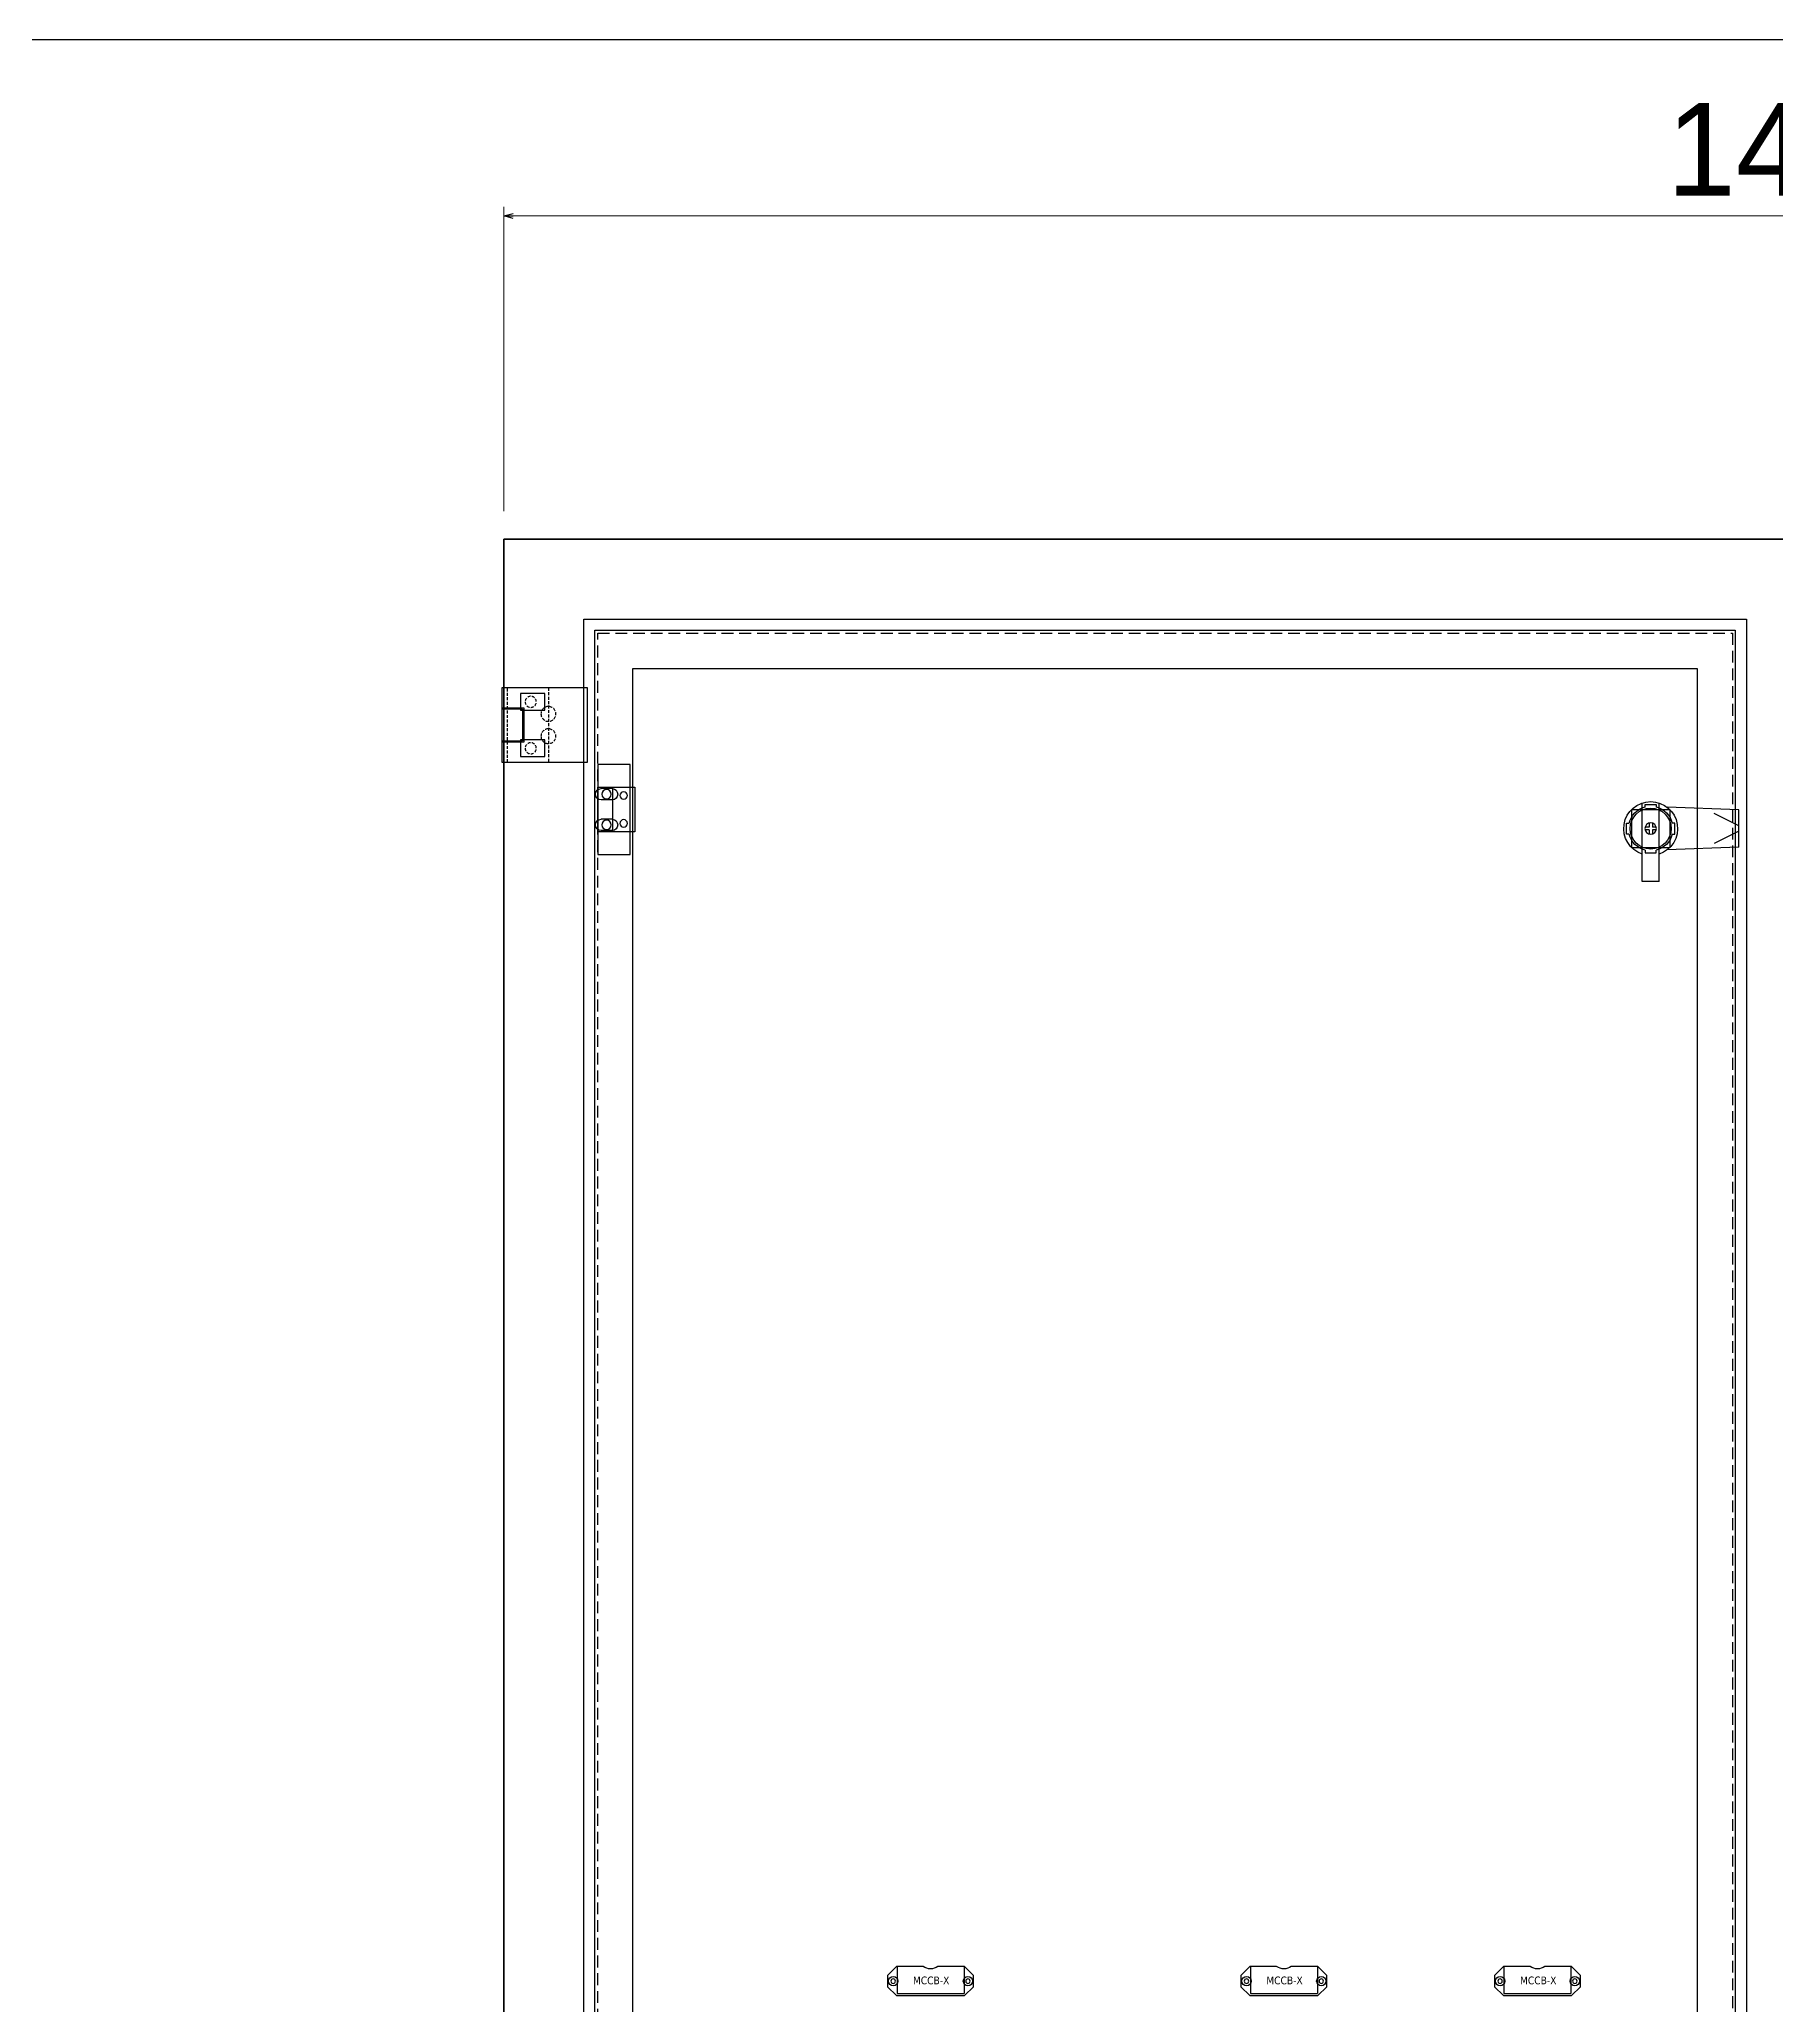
# Model space of a CAD drawing. Header units: millimetres. Extents: x 0 to 6325, y 0 to 4472.
# Drawn here: x 1735 to 2670, y 3415 to 4472 of the extents above; entities that cross this region are included whole.
import ezdxf
from ezdxf.enums import TextEntityAlignment as Align

# ---------------------------------------------------------------- set-up
doc = ezdxf.new("R2010")
doc.units = ezdxf.units.MM
doc.linetypes.add('HIDDEN2', pattern=[4.7625, 3.175, -1.5875])
doc.linetypes.add('HIDDENX2', pattern=[19.05, 12.7, -6.35])
for name, color, linetype in [('DIM', 253, 'Continuous'), ('HEATER', 1, 'Continuous'), ('KICHTHUOC', 8, 'Continuous'), ('Text', 4, 'Continuous')]:
    doc.layers.add(name, color=color, linetype=linetype)
doc.styles.add('Arial', font='arial.ttf')
doc.styles.add('Tahoma (Input Text)', font='tahoma.ttf')
doc.dimstyles.new('CNC', dxfattribs={"dimtxt": 50, "dimasz": 5, "dimexe": 5, "dimexo": 15, "dimgap": 10, "dimtad": 1, "dimdec": 0, "dimtxsty": 'Standard', "dimblk": 'OPEN30', "dimcen": 10, "dimclrd": 5, "dimclre": 5, "dimclrt": 3, "dimazin": 3, "dimtfac": 1, "dimtdec": 0, "dimtmove": 0, "dimatfit": 3, "dimldrblk": 'ARCHTICK', "dimlwd": 9, "dimlwe": 9})

# ---------------------------------------------------------------- blocks, each defined once
blk = doc.blocks.new('*D8')
at = {"color": 0, "linetype": 'ByBlock', "lineweight": -2}
for p, q in [((1985.3, 4377.1), (1990.3, 4378.4)), ((3380.3, 4378.4), (3385.3, 4377.1)), ((1990.3, 4375.8), (1985.3, 4377.1)), ((1985.3, 4377.1), (1990.3, 4377.1)), ((3385.3, 4377.1), (3380.3, 4375.8)), ((3385.3, 4377.1), (3380.3, 4377.1))]:
    blk.add_line(p, q, dxfattribs=at)
at = {"layer": 'Defpoints', "color": 0, "ltscale": 0.5, "transparency": 16777216}
for p in [(3385.3, 4377.1), (1985.3, 4203.2), (3385.3, 4203.2)]:
    blk.add_point(p, dxfattribs=at)
at = {"layer": 'DIM', "color": 5, "lineweight": 9, "ltscale": 0.5, "transparency": 16777216}
for p, q in [((1985.3, 4218.2), (1985.3, 4382.1)), ((3385.3, 4218.2), (3385.3, 4382.1)), ((1990.3, 4377.1), (3380.3, 4377.1))]:
    blk.add_line(p, q, dxfattribs=at)
at = {"layer": 'DIM', "color": 3, "ltscale": 0.5, "transparency": 16777216, "insert": (2685.3, 4412.6), "char_height": 50, "attachment_point": 5}
blk.add_mtext('1400', dxfattribs=at)
blk = doc.blocks.new('_ArchTick')
at = {"color": 0, "const_width": 0.15}
blk.add_lwpolyline([(-0.5, -0.5), (0.5, 0.5)], dxfattribs=at)
blk = doc.blocks.new('_Open30')
at = {"color": 0, "linetype": 'ByBlock', "lineweight": -2}
for p, q in [((-1, 0.27), (0, 0)), ((0, 0), (-1, -0.27)), ((0, 0), (-1, 0))]:
    blk.add_line(p, q, dxfattribs=at)
blk = doc.blocks.new('HL044-1.3-C')
at = {"color": 1, "linetype": 'HIDDEN2', "ltscale": 0.5}
for p, q in [((-25, 40), (-25, 0)), ((-3, 0), (-3, 40))]:
    blk.add_line(p, q, dxfattribs=at)
at = {"color": 1}
for p, q in [((-12, 29), (0, 29)), ((-12, 11), (-12, 29)), ((-11, 28.5), (0, 28.5)), ((-11, 28.5), (-11, 11.5)), ((0, 11), (-12, 11)), ((0, 11.5), (-11, 11.5))]:
    blk.add_line(p, q, dxfattribs=at)
blk.add_lwpolyline([(-46, 40), (0, 40), (0, 0), (-46, 0)], close=True, dxfattribs=at)
at = {"color": 1, "linetype": 'HIDDEN2', "ltscale": 0.5}
for centre, radius in [((-15.5, 32.5), 3), ((-25, 26), 4), ((-25, 14), 4), ((-15.5, 7.5), 3)]:
    blk.add_circle(centre, radius, dxfattribs=at)
blk = doc.blocks.new('ovan6x9')
at = {"color": 2}
for p, q in [((2, 6), (8, 6)), ((2, 0), (8, 0))]:
    blk.add_line(p, q, dxfattribs=at)
for centre, start, end in [((2, 3), 90, 270), ((8, 3), 270, 90)]:
    blk.add_arc(centre, 3, start, end, dxfattribs=at)
blk = doc.blocks.new('HL036-1-1')
at = {"color": 1}
blk.add_line((9.5, 36.2), (9.5, 12.2), dxfattribs=at)
for points in [[(0, 48.5), (17.5, 48.5), (17.5, 0), (0, 0)], [(-2.5, 12.2), (17.5, 12.2), (17.5, 36.2), (-2.5, 36.2)]]:
    blk.add_lwpolyline(points, close=True, dxfattribs=at)
for centre, radius in [((3.5, 31.8), 2), ((12.7, 32.5), 2.5), ((3.5, 16.8), 2), ((12.7, 16), 2.5)]:
    blk.add_circle(centre, radius, dxfattribs=at)
blk = doc.blocks.new('SDGFGHGHG')
at = {"layer": 'HEATER'}
for p, q in [((860892.9, 570780.5), (860931.6, 570782)), ((860892.9, 570760.5), (860892.9, 570780.5)), ((860935.9, 570742), (860935.9, 570784.3)), ((860944.9, 570742), (860944.9, 570784.3)), ((860892.9, 570771.9), (860906.3, 570778.7)), ((860937.5, 570771.3), (860939.5, 570771.3)), ((860937.5, 570769.8), (860939.5, 570769.8)), ((860939.5, 570773.5), (860939.5, 570771.3)), ((860939.5, 570769.8), (860939.5, 570767.6)), ((860941.3, 570773.5), (860941.3, 570771.3)), ((860941.3, 570771.3), (860943.4, 570771.3)), ((860941.3, 570769.8), (860941.3, 570767.6)), ((860941.3, 570769.8), (860943.4, 570769.8)), ((860892.9, 570769.1), (860906.3, 570762.4)), ((860892.9, 570760.5), (860931.6, 570759.1)), ((860935.9, 570742), (860944.9, 570742))]:
    blk.add_line(p, q, dxfattribs=at)
blk.add_circle((860940.4, 570770.5), 3.08, dxfattribs=at)
blk.add_arc((860940.4, 570770.5), 14.5, 288.08, 251.92, dxfattribs=at)
blk = doc.blocks.new('SĐFHGGH')
at = {"layer": 'HEATER'}
for points in [[(860943.4, 570717), (860943.4, 570718.4), (860937.4, 570718.4), (860937.4, 570717)], [(860928.8, 570702.4), (860927.4, 570702.4), (860927.4, 570708.4), (860928.8, 570708.4)], [(860952.1, 570702.4), (860953.4, 570702.4), (860953.4, 570708.4), (860952.1, 570708.4)], [(860943.4, 570693.8), (860943.4, 570692.4), (860937.4, 570692.4), (860937.4, 570693.8)]]:
    blk.add_lwpolyline(points, dxfattribs=at)
for start, end in [(104.4775, 165.5225), (14.4775, 75.5225), (194.4775, 255.5225), (284.4775, 345.5225)]:
    blk.add_arc((860940.4, 570705.4), 12, start, end, dxfattribs=at)
blk = doc.blocks.new('MS722')
for name, p in [('SDGFGHGHG', (-860940.4, -570770.5)), ('SĐFHGGH', (-860940.4, -570705.4))]:
    blk.add_blockref(name, p)
blk = doc.blocks.new('hvnhgjghj')
at = {"layer": 'KICHTHUOC', "color": 95}
for p, q in [((-8611.8, 37566.3), (-8603.8, 37574.3)), ((-8611.8, 37556.3), (-8611.8, 37566.3)), ((-8603.8, 37574.3), (-8579.8, 37574.3)), ((-8603.3, 37574.3), (-8603.3, 37550.3)), ((-8566.8, 37574.3), (-8542.8, 37574.3)), ((-8543.3, 37574.3), (-8543.3, 37550.3)), ((-8542.8, 37574.3), (-8534.8, 37566.3)), ((-8534.8, 37566.3), (-8534.8, 37556.3)), ((-8611.8, 37556.3), (-8603.8, 37548.3)), ((-8542.8, 37548.3), (-8603.8, 37548.3)), ((-8543.3, 37550.3), (-8603.3, 37550.3)), ((-8542.8, 37548.3), (-8534.8, 37556.3))]:
    blk.add_line(p, q, dxfattribs=at)
for centre in [(-8606.8, 37561.3), (-8539.8, 37561.3)]:
    blk.add_circle(centre, 2, dxfattribs=at)
blk.add_arc((-8573.3, 37583.9), 11.6, 235.7945, 304.2055, dxfattribs=at)
blk = doc.blocks.new('KHUNG CHUẨN')
at = {"color": 7}
blk.add_lwpolyline([(16919.25, -26555.16), (19889.25, -26555.16), (19889.25, -28655.16), (16919.25, -28655.16)], close=True, dxfattribs=at)
at = {"color": 3, "style": 'Arial'}
for tag, p in [('#01', (17055.57, -28580.1)), ('#02', (17431.39, -28580.1)), ('#03', (18030.58, -28580.1)), ('#08', (18751.7, -28580.1)), ('#10', (19064.78, -28580.1)), ('#11', (19060.3, -28625.69)), ('#12', (19806.46, -28628.91)), ('#04', (17024.77, -28634.62)), ('#05', (17308.45, -28633.02)), ('#06', (17632.65, -28633.73)), ('#07', (18002.01, -28634.74)), ('#09', (18753.85, -28632.6))]:
    blk.add_attdef(tag, p, '', height=20, dxfattribs=at)

msp = doc.modelspace()

# ---------------------------------------------------------------- linework, layer by layer
at = {"color": 7, "ltscale": 0.5}
for points in [[(1985.3, 2403.2), (3385.3, 2403.2), (3385.3, 4203.2), (1985.3, 4203.2)], [(1985.3, 4203.2), (2685.3, 4203.2), (2685.3, 2403.2), (1985.3, 2403.2)], [(2028.3, 4160.2), (2653.8, 4160.2), (2653.8, 2446.2), (2028.3, 2446.2)]]:
    msp.add_lwpolyline(points, close=True, dxfattribs=at)
at = {"color": 6, "ltscale": 0.5}
msp.add_lwpolyline([(2034.3, 4154.2), (2647.8, 4154.2), (2647.8, 2452.2), (2034.3, 2452.2)], close=True, dxfattribs=at)
at = {"color": 6, "linetype": 'HIDDENX2', "ltscale": 0.5}
msp.add_lwpolyline([(2035.8, 4152.7), (2646.3, 4152.7), (2646.3, 2453.7), (2035.8, 2453.7)], close=True, dxfattribs=at)
at = {"color": 3, "ltscale": 0.5}
msp.add_lwpolyline([(2054.8, 4133.7), (2627.3, 4133.7), (2627.3, 2472.7), (2054.8, 2472.7)], close=True, dxfattribs=at)
for points in [[(2007.3, 4120.2), (1994.3, 4120.2), (1994.3, 4111.2), (2007.3, 4111.2)], [(2007.3, 4095.2), (1994.3, 4095.2), (1994.3, 4086.2), (2007.3, 4086.2)]]:
    msp.add_lwpolyline(points, close=True)
at = {"color": 2}
msp.add_lwpolyline([(2612.6, 4037.2), (2592.1, 4037.2), (2592.1, 4057.7), (2612.6, 4057.7)], close=True, dxfattribs=at)
msp.add_circle((2602.3, 4047.5), 11, dxfattribs=at)
at = {"color": 2, "ltscale": 3}
for centre in [(2194.8, 3427.4), (2235, 3427.4), (2384.9, 3427.4), (2425.1, 3427.4), (2521.3, 3427.4), (2561.5, 3427.4)]:
    msp.add_circle(centre, 2.5, dxfattribs=at)

# ---------------------------------------------------------------- block references
at = {"color": 3, "xscale": 2.129600000007485, "yscale": 2.129600000007485, "zscale": 2.129600000007485}
msp.add_blockref('KHUNG CHUẨN', (-36031.2, 61024), dxfattribs=at)
at = {"xscale": -1}
msp.add_blockref('HL044-1.3-C', (1984.3, 4083.2), dxfattribs=at)
at = {"color": 7, "xscale": -1}
for name, p in [('HL036-1-1', (2053.3, 4033.5)), ('ovan6x9', (2045.6, 4063)), ('MS722', (2602.3, 4047.5)), ('ovan6x9', (2045.6, 4046.5))]:
    msp.add_blockref(name, p, dxfattribs=at)
at = {"layer": 'KICHTHUOC', "xscale": -0.6000000000931323, "yscale": 0.6000000000058208, "zscale": 0.6}
for p in [(-2929.1, -19109.4), (-2739, -19109.4), (-2602.6, -19109.4)]:
    msp.add_blockref('hvnhgjghj', p, dxfattribs=at)

# ---------------------------------------------------------------- texts
at = {"layer": 'Text', "color": 2, "linetype": 'Continuous', "style": 'Tahoma (Input Text)'}
msp.add_text('MCCB-X', height=4.16, dxfattribs=at).set_placement((2215.2, 3425.7), align=Align.CENTER)
at = {"layer": 'Text', "linetype": 'Continuous', "style": 'Tahoma (Input Text)'}
for p in [(2405.3, 3425.7), (2541.8, 3425.7)]:
    msp.add_text('MCCB-X', height=4.16, dxfattribs=at).set_placement(p, align=Align.CENTER)

# ---------------------------------------------------------------- dimensions: what is measured, and where the dimension line sits
at = {"layer": 'DIM', "color": 7, "ltscale": 0.5}
dim = msp.add_linear_dim(base=(3385.3, 4377.1), p1=(1985.3, 4203.2), p2=(3385.3, 4203.2), dimstyle='CNC', dxfattribs=at)
dim.commit()
dim.dimension.update_dxf_attribs({"geometry": '*D8', "text_midpoint": (2685.3, 4412.6)})

doc.saveas('drawing.dxf')
